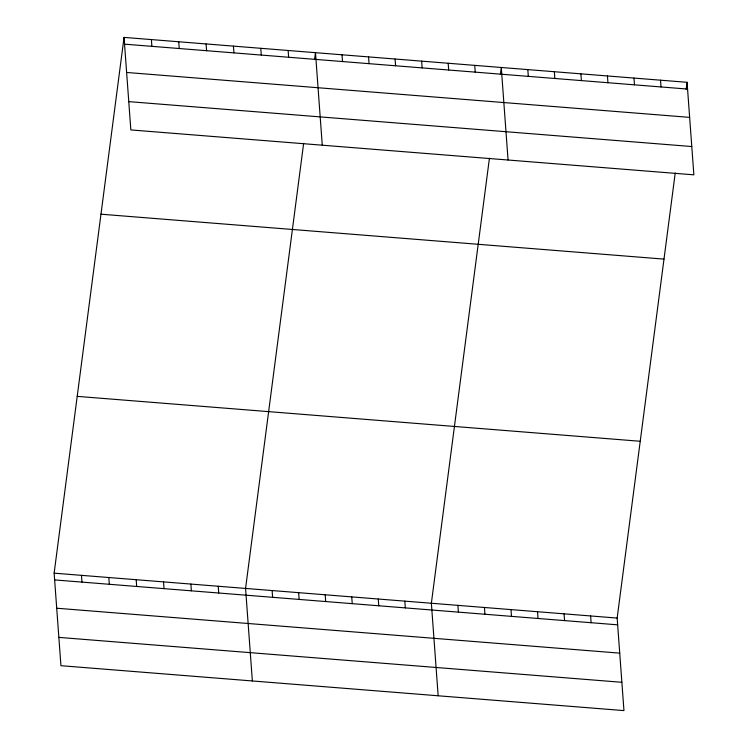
<?xml version="1.0" encoding="UTF-8"?>
<svg xmlns="http://www.w3.org/2000/svg" width="748" height="748" viewBox="0 0 748 748"><rect width="100%" height="100%" fill="white"/><g stroke="black" fill="none" stroke-linecap="round" stroke-linejoin="round"><path stroke-width="1.12" d="M675.229 173.012L617.156 618.072L623.954 710.6L60.934 665.692L54.137 573.164L124.046 37.4L687.066 82.308L693.864 174.836L130.844 129.928L124.046 37.4M303.641 143.364L245.568 588.433L252.356 680.961M314.571 59.56L315.478 52.669L322.266 145.196M489.435 158.183L431.362 603.253L438.16 695.78M500.375 74.379L501.272 67.488L508.06 160.016M686.168 89.199L687.066 82.308M124.542 44.16L687.562 89.068M126.627 72.463L689.637 117.371M128.768 101.625L691.778 146.533M100.98 214.199L664 259.117M77.212 396.365L640.223 441.273M54.137 573.164L617.156 618.072M54.641 579.924L617.652 624.832M56.717 608.227L619.737 653.135M58.858 637.39L621.878 682.298M660.521 80.195L661.017 86.955M633.977 78.073L634.482 84.842M607.441 75.959L607.937 82.719M580.897 73.846L581.392 80.606M554.352 71.724L554.848 78.484M590.611 615.959L591.107 622.719M527.808 69.611L528.312 76.371M564.076 613.837L564.572 620.606M537.532 611.724L538.027 618.484M474.728 65.375L475.223 72.135M510.987 609.601L511.482 616.371M448.183 63.253L448.678 70.022M484.442 607.488L484.947 614.248M421.638 61.14L422.143 67.9M457.907 605.375L458.402 612.135M395.103 59.017L395.599 65.787M368.558 56.904L369.054 63.664M404.818 601.14L405.313 607.9M342.014 54.791L342.509 61.551M378.273 599.017L378.778 605.777M351.738 596.904L352.233 603.664M288.13 50.49L288.625 57.25M325.193 594.782L325.689 601.551M260.781 48.311L261.276 55.072M298.648 592.668L299.144 599.429M233.432 46.124L233.928 52.884M272.104 590.546L272.609 597.315M206.083 43.945L206.588 50.705M178.744 41.766L179.239 48.526M218.22 586.254L218.715 593.014M151.395 39.579L151.891 46.339M190.871 584.066L191.366 590.836M163.522 581.888L164.027 588.648M136.183 579.709L136.678 586.469M108.834 577.531L109.33 584.291M81.485 575.343L81.981 582.103"/></g></svg>
